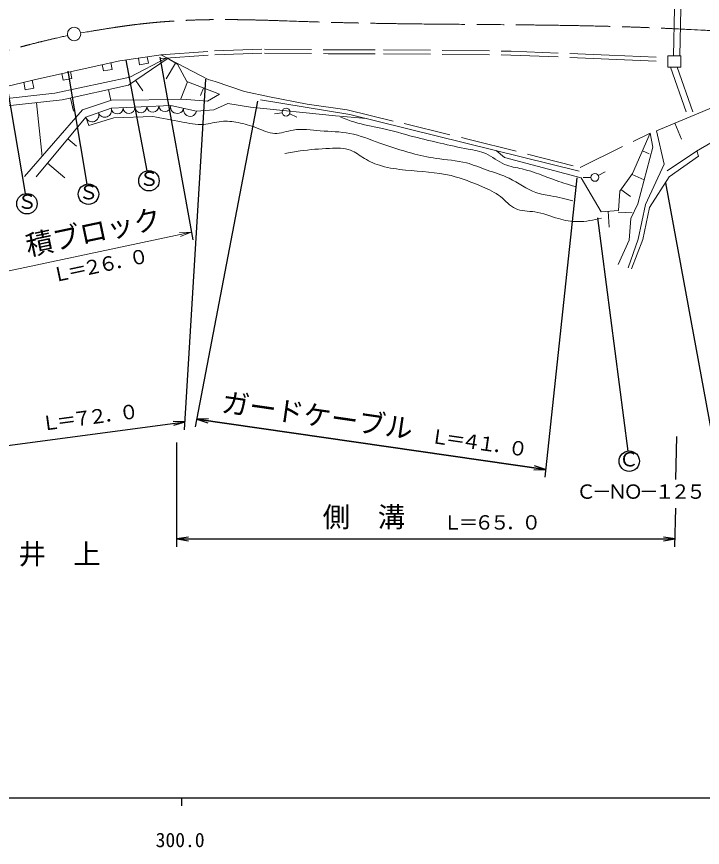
# Model space of a CAD drawing. Units: millimetres, scale not verified. Extents: x 175845757 to 176485757, y 60503629 to 60863629.
# Drawn here: x 176152795 to 176240052, y 60682344 to 60788042 of the extents above; entities that cross this region are included whole.
import ezdxf
from ezdxf.enums import TextEntityAlignment as Align

# ---------------------------------------------------------------- set-up
doc = ezdxf.new("R2010")
doc.units = ezdxf.units.MM
doc.header["$LTSCALE"] = 1000
doc.linetypes.add('CHAIN', pattern=[18.5, 12, -1.5, 3.5, -1.5])
doc.linetypes.add('DASHED', pattern=[7.5, 6, -1.5])
for name, color, linetype, lineweight in [('M-BGD', 7, 'Continuous', 13), ('M-BMK', 2, 'CHAIN', 13), ('M-STR-HTXT', 7, 'Continuous', 25), ('M-STR-STR3', 7, 'Continuous', 13), ('M-TTL-BAND', 7, 'Continuous', 25)]:
    doc.layers.add(name, color=color, linetype=linetype, lineweight=lineweight)
doc.layers.add('M-BMK-HTXT', color=7, linetype='Continuous')
doc.styles.add('ＭＳ ゴシック', font='')
doc.styles.get('ＭＳ ゴシック').set_extended_font_data('MS Gothic')

# ---------------------------------------------------------------- blocks, each defined once
blk = doc.blocks.new('open_arrow')
at = {"color": 0, "linetype": 'Continuous', "lineweight": -2}
blk.add_lwpolyline([(7.5, 1.25), (0, 0), (7.5, -1.25)], dxfattribs=at)

msp = doc.modelspace()

# ---------------------------------------------------------------- linework, layer by layer
at = {"layer": 'M-BGD', "linetype": 'DASHED'}
for p, q in [((176236382, 60783068), (176236504, 60789731)), ((176237182, 60783053), (176237304, 60789716)), ((176177993, 60783681), (176184320, 60783895)), ((176184320, 60783895), (176192424, 60783823)), ((176192424, 60783823), (176199462, 60783823)), ((176199462, 60783823), (176215706, 60783646)), ((176171145, 60783194), (176177993, 60783681)), ((176171181, 60782695), (176178019, 60783182)), ((176178019, 60783182), (176184326, 60783394)), ((176184326, 60783394), (176192422, 60783323)), ((176192422, 60783323), (176199459, 60783323)), ((176199459, 60783323), (176215693, 60783146)), ((176215693, 60783146), (176228161, 60782649)), ((176215706, 60783646), (176228182, 60783148)), ((176228182, 60783148), (176235652, 60782793)), ((176228161, 60782649), (176235628, 60782294)), ((176236014, 60781611), (176238193, 60775362)), ((176236861, 60781611), (176238948, 60775626)), ((176178075, 60779778), (176181775, 60778516)), ((176181775, 60778516), (176184952, 60777820)), ((176184952, 60777820), (176189782, 60776906)), ((176189782, 60776906), (176194874, 60776166)), ((176194874, 60776166), (176202098, 60774425)), ((176202098, 60774425), (176210541, 60772380)), ((176224511, 60768855), (176233389, 60773207)), ((176210541, 60772380), (176224511, 60768855))]:
    msp.add_line(p, q, dxfattribs=at)
at = {"layer": 'M-BGD'}
for p, q in [((176165926, 60782437), (176171170, 60783182)), ((176171904, 60782808), (176167198, 60780357)), ((176168283, 60782772), (176168435, 60781926)), ((176169559, 60782117), (176169405, 60782931)), ((176171145, 60783194), (176177238, 60780017)), ((176171170, 60783182), (176171904, 60782808)), ((176171904, 60782808), (176173275, 60781988)), ((176235655, 60783068), (176235639, 60781611)), ((176237301, 60783068), (176235655, 60783068)), ((176237301, 60781611), (176237301, 60783068)), ((176155592, 60780140), (176165926, 60782437)), ((176163697, 60781941), (176163841, 60781142)), ((176164964, 60781333), (176164802, 60782187)), ((176167043, 60779333), (176171946, 60782685)), ((176168435, 60781926), (176169559, 60782117)), ((176171822, 60780109), (176173032, 60782133)), ((176173275, 60781988), (176174467, 60779768)), ((176254235, 60781867), (176234216, 60773511)), ((176158563, 60780801), (176158713, 60779965)), ((176159837, 60780156), (176159668, 60781046)), ((176163841, 60781142), (176164964, 60781333)), ((176235639, 60781611), (176237301, 60781611)), ((176145916, 60777805), (176155592, 60780140)), ((176153695, 60779683), (176153866, 60778732)), ((176154990, 60778923), (176154795, 60779948)), ((176167198, 60780357), (176157671, 60778309)), ((176158713, 60779965), (176159837, 60780156)), ((176168843, 60778620), (176167937, 60779945)), ((176173684, 60777564), (176174526, 60779745)), ((176174467, 60779768), (176178595, 60778174)), ((176177162, 60780039), (176178075, 60779778)), ((176153866, 60778732), (176154990, 60778923)), ((176158602, 60777440), (176167043, 60779333)), ((176164777, 60777378), (176164468, 60778756)), ((176176198, 60777999), (176176568, 60778957)), ((176145977, 60776079), (176158602, 60777440)), ((176157671, 60778309), (176146685, 60777099)), ((176160029, 60776013), (176159656, 60777677)), ((176161169, 60776175), (176164856, 60777429)), ((176164856, 60777429), (176174422, 60777503)), ((176174422, 60777503), (176177075, 60777295)), ((176178595, 60778174), (176177075, 60777295)), ((176195179, 60775596), (176183824, 60777474)), ((176239301, 60770931), (176252072, 60778369)), ((176156057, 60770241), (176155319, 60777086)), ((176161604, 60775236), (176164823, 60776376)), ((176164823, 60776376), (176168645, 60776577)), ((176168645, 60776577), (176172400, 60776745)), ((176172400, 60776745), (176175685, 60776008)), ((176177898, 60776175), (176179675, 60776980)), ((176179675, 60776980), (176182558, 60776510)), ((176182558, 60776510), (176193387, 60775404)), ((176153793, 60767693), (176161169, 60776175)), ((176170131, 60775322), (176165166, 60775179)), ((176175685, 60776008), (176177898, 60776175)), ((176193387, 60775404), (176197333, 60775063)), ((176224363, 60768384), (176195179, 60775596)), ((176155268, 60767660), (176161604, 60775236)), ((176161982, 60774208), (176161604, 60775236)), ((176165166, 60775179), (176161982, 60774208)), ((176237381, 60772442), (176236531, 60774477)), ((176233389, 60773207), (176231161, 60768067)), ((176233389, 60773207), (176233737, 60771422)), ((176234216, 60773511), (176235173, 60769290)), ((176160433, 60771544), (176159305, 60772487)), ((176233737, 60771422), (176231822, 60764241)), ((176214876, 60770123), (176213822, 60771019)), ((176224626, 60767540), (176214876, 60770123)), ((176233270, 60770597), (176232418, 60770966)), ((176235582, 60768405), (176239301, 60770931)), ((176235812, 60767647), (176239566, 60770269)), ((176239566, 60770269), (176239333, 60770949)), ((176158912, 60767541), (176156709, 60769383)), ((176235173, 60769290), (176232823, 60764154)), ((176231161, 60768067), (176229528, 60765854)), ((176232637, 60767277), (176231106, 60767940)), ((176227156, 60763219), (176224626, 60767540)), ((176233322, 60763762), (176235812, 60767647)), ((176229528, 60765854), (176229369, 60763377)), ((176230898, 60765169), (176229683, 60766065)), ((176231822, 60764241), (176230952, 60762370)), ((176232823, 60764154), (176231866, 60759715)), ((176232455, 60759668), (176233322, 60763762)), ((176229369, 60763377), (176227156, 60763219)), ((176228210, 60761269), (176228066, 60763284)), ((176231109, 60763061), (176229356, 60763172)), ((176230952, 60762370), (176230734, 60759585)), ((176230734, 60759585), (176229342, 60756495)), ((176231866, 60759715), (176230604, 60756060)), ((176231021, 60755952), (176232455, 60759668))]:
    msp.add_line(p, q, dxfattribs=at)
for centre, radius, start, end in [((176164018, 60776091), 854, 199.50245, 19.50245), ((176165581, 60776413), 759, 182.78653, 2.78653), ((176167096, 60776487), 759, 182.78653, 2.78653), ((176168611, 60776561), 759, 182.78653, 2.78653), ((176170127, 60776634), 759, 182.78653, 2.78653), ((176171642, 60776708), 759, 182.78653, 2.78653), ((176173221, 60776561), 842, 167.34744, 347.34744), ((176174864, 60776192), 842, 167.34744, 347.34744), ((176162409, 60775521), 854, 199.50245, 19.50245)]:
    msp.add_arc(centre, radius, start, end, dxfattribs=at)
for points, knots in [([(176170131, 60775322), (176171330, 60775113), (176172530, 60774904), (176173745, 60774656), (176174695, 60774463), (176175654, 60774246), (176176599, 60774324), (176177345, 60774385), (176178082, 60774629), (176178834, 60774704), (176179546, 60774775), (176180271, 60774694), (176180974, 60774561), (176181769, 60774411), (176182537, 60774195), (176183305, 60773895), (176184077, 60773594), (176184848, 60773207), (176185635, 60773182), (176186401, 60773158), (176187181, 60773475), (176187966, 60773610), (176189116, 60773808), (176190274, 60773613), (176191438, 60773515), (176192701, 60773409), (176193971, 60773418), (176195195, 60773182), (176196493, 60772932), (176197741, 60772407), (176199000, 60771946), (176200348, 60771451), (176201710, 60771029), (176203090, 60770661), (176204108, 60770391), (176205135, 60770150), (176206181, 60769996), (176207469, 60769806), (176208784, 60769748), (176210034, 60769425), (176210922, 60769195), (176211777, 60768832), (176212649, 60768521), (176213593, 60768185), (176214557, 60767910), (176215455, 60767475), (176216617, 60766912), (176217669, 60766079), (176218880, 60765668), (176219490, 60765460), (176220140, 60765360), (176220782, 60765240), (176221729, 60765062), (176222658, 60764842), (176223588, 60764621)], [0, 0, 0, 0, 1, 1, 1, 2, 2, 2, 3, 3, 3, 4, 4, 4, 5, 5, 5, 6, 6, 6, 7, 7, 7, 8, 8, 8, 9, 9, 9, 10, 10, 10, 11, 11, 11, 12, 12, 12, 13, 13, 13, 14, 14, 14, 15, 15, 15, 16, 16, 16, 17, 17, 17, 18, 18, 18, 18]), ([(176224016, 60766381), (176223155, 60766636), (176222294, 60766892), (176221448, 60767190), (176220011, 60767695), (176218617, 60768324), (176217120, 60768664), (176216365, 60768835), (176215584, 60768933), (176214885, 60769235), (176214052, 60769594), (176213336, 60770241), (176212507, 60770614), (176211811, 60770927), (176211035, 60771046), (176210271, 60771185), (176209064, 60771404), (176207886, 60771672), (176206704, 60771946), (176205594, 60772203), (176204481, 60772465), (176203375, 60772754), (176201964, 60773122), (176200566, 60773533), (176199142, 60773848), (176198030, 60774094), (176196902, 60774282), (176195813, 60774609), (176195219, 60774787), (176194636, 60775007), (176194053, 60775227)], [0, 0, 0, 0, 1, 1, 1, 2, 2, 2, 3, 3, 3, 4, 4, 4, 5, 5, 5, 6, 6, 6, 7, 7, 7, 8, 8, 8, 9, 9, 9, 10, 10, 10, 10]), ([(176227203, 60762386), (176226207, 60762171), (176225212, 60761956), (176224206, 60761958), (176223375, 60761959), (176222538, 60762108), (176221733, 60762338), (176220731, 60762625), (176219781, 60763037), (176218737, 60763194), (176217896, 60763322), (176216995, 60763284), (176216264, 60763623), (176215554, 60763951), (176215006, 60764633), (176214361, 60765144), (176213675, 60765689), (176212879, 60766039), (176212079, 60766381), (176210771, 60766940), (176209450, 60767477), (176208084, 60767808), (176206201, 60768264), (176204232, 60768330), (176202281, 60768521), (176201250, 60768622), (176200225, 60768759), (176199237, 60769044), (176198475, 60769265), (176197735, 60769574), (176197050, 60769996), (176196461, 60770357), (176195912, 60770801), (176195290, 60771042), (176194477, 60771356), (176193538, 60771325), (176192627, 60771280), (176191340, 60771216), (176190107, 60771127), (176188869, 60770947), (176188220, 60770852), (176187570, 60770733), (176186919, 60770614)], [0, 0, 0, 0, 1, 1, 1, 2, 2, 2, 3, 3, 3, 4, 4, 4, 5, 5, 5, 6, 6, 6, 7, 7, 7, 8, 8, 8, 9, 9, 9, 10, 10, 10, 11, 11, 11, 12, 12, 12, 13, 13, 13, 14, 14, 14, 14])]:
    msp.add_open_spline(points, degree=3, knots=knots, dxfattribs=at)
at = {"layer": 'M-BMK', "linetype": 'Continuous'}
msp.add_circle((176160106, 60785829), 850, dxfattribs=at)
at = {"layer": 'M-BMK'}
for points, knots in [([(176160947, 60785958), (176163044, 60786313), (176165142, 60786669), (176167251, 60786944), (176169508, 60787238), (176171778, 60787440), (176174052, 60787551), (176176498, 60787671), (176178948, 60787685), (176181396, 60787647), (176184511, 60787600), (176187623, 60787469), (176190737, 60787371), (176197053, 60787173), (176203373, 60787108), (176209694, 60787056), (176217986, 60786988), (176226281, 60786941), (176234563, 60786583), (176236730, 60786490), (176238897, 60786375), (176241066, 60786268), (176243104, 60786168), (176245144, 60786074), (176247175, 60785874), (176248832, 60785710), (176250482, 60785475), (176252140, 60785322), (176253675, 60785181), (176255217, 60785109), (176256752, 60784967), (176257526, 60784896), (176258298, 60784806), (176259071, 60784716)], [0, 0, 0, 0, 1, 1, 1, 2, 2, 2, 3, 3, 3, 4, 4, 4, 5, 5, 5, 6, 6, 6, 7, 7, 7, 8, 8, 8, 9, 9, 9, 10, 10, 10, 11, 11, 11, 11]), ([(176068372, 60747638), (176077200, 60751566), (176086027, 60755494), (176094847, 60759438), (176104050, 60763553), (176113244, 60767687), (176122452, 60771792), (176127401, 60773998), (176132354, 60776197), (176137334, 60778331), (176139670, 60779332), (176142013, 60780319), (176144388, 60781228), (176147657, 60782479), (176150988, 60783583), (176154374, 60784467), (176155997, 60784890), (176157633, 60785263), (176159268, 60785636)], [0, 0, 0, 0, 1, 1, 1, 2, 2, 2, 3, 3, 3, 4, 4, 4, 5, 5, 5, 6, 6, 6, 6])]:
    msp.add_open_spline(points, degree=3, knots=knots, dxfattribs=at)
at = {"layer": 'M-STR-HTXT'}
for p, q in [((176171011, 60782891), (176175200, 60759638)), ((176166693, 60782510), (176169370, 60768431)), ((176159327, 60781113), (176161724, 60766731)), ((176174167, 60735466), (176176853, 60780097)), ((176151580, 60779081), (176153888, 60765522)), ((176183457, 60777303), (176175528, 60735847)), ((176224094, 60767541), (176220000, 60729434)), ((176242803, 60726554), (176235400, 60766889)), ((176230601, 60732769), (176226764, 60762444)), ((176126956, 60730168), (176174228, 60736483)), ((176220107, 60730429), (176175716, 60736830)), ((176175716, 60736830), (176220107, 60730429)), ((176236670, 60729170), (176236797, 60734631)), ((176173170, 60720587), (176173170, 60733869)), ((176236553, 60720587), (176236670, 60725487)), ((176173170, 60721587), (176236577, 60721587)), ((176173170, 60721587), (176236577, 60721587))]:
    msp.add_line(p, q, dxfattribs=at)
at = {"layer": 'M-STR-HTXT', "lineweight": 13}
msp.add_line((176149746, 60755274), (176175023, 60760623), dxfattribs=at)
at = {"layer": 'M-STR-HTXT'}
for centre in [(176169636, 60767158), (176161936, 60765448), (176154112, 60764241), (176230746, 60731477)]:
    msp.add_circle(centre, 1300, dxfattribs=at)
at = {"layer": 'M-STR-STR3'}
for p, q in [((176186589, 60775820), (176185599, 60775670)), ((176187539, 60775680), (176188449, 60775270)), ((176226809, 60767830), (176227689, 60768300)), ((176225869, 60767590), (176224869, 60767590))]:
    msp.add_line(p, q, dxfattribs=at)
for centre in [(176187078, 60775893), (176226371, 60767588)]:
    msp.add_circle(centre, 500, dxfattribs=at)
at = {"layer": 'M-TTL-BAND'}
for p, q in [((175845757, 60688629), (176384757, 60688629)), ((176173757, 60688629), (176173757, 60687629))]:
    msp.add_line(p, q, dxfattribs=at)

# ---------------------------------------------------------------- block references
at = {"layer": 'M-STR-HTXT', "lineweight": 13, "xscale": 197, "yscale": 197, "rotation": 191.9}
msp.add_blockref('open_arrow', (176175023, 60760623), dxfattribs=at)
at = {"layer": 'M-STR-HTXT', "xscale": 197, "yscale": 197}
for p, rotation in [((176174228, 60736483), 187.6), ((176175716, 60736830), 351.8), ((176220107, 60730429), 171.8), ((176236577, 60721587), 180)]:
    msp.add_blockref('open_arrow', p, dxfattribs=dict(at, rotation=rotation))
msp.add_blockref('open_arrow', (176173170, 60721587), dxfattribs=at)

# ---------------------------------------------------------------- texts
at = {"layer": 'M-BMK-HTXT', "style": 'ＭＳ ゴシック'}
for s, height, p in [('Ｃ', 1833, (176224000, 60726142)), ('Ｎ', 1833, (176228000, 60726142)), ('Ｏ', 1833, (176230000, 60726142)), ('１', 1833, (176234000, 60726142)), ('２', 1833, (176236000, 60726142)), ('５', 1833, (176238000, 60726142)), ('－', 1833, (176226000, 60726142)), ('－', 1833, (176232000, 60726142)), ('福\u3000井\u3000上', 2566, (176146016, 60717609))]:
    msp.add_text(s, height=height, dxfattribs=at).set_placement(p, align=Align.BOTTOM_LEFT)
at = {"layer": 'M-STR-HTXT', "style": 'ＭＳ ゴシック'}
for s, height, p in [('Ｓ', 1833, (176168404, 60765953)), ('Ｓ', 1833, (176160704, 60764243)), ('Ｓ', 1833, (176152880, 60763036)), ('Ｃ', 1833, (176229436, 60730260)), ('側\u3000溝', 2566, (176191733, 60722326)), ('Ｌ', 1833, (176207034, 60722224)), ('６', 1833, (176211034, 60722224)), ('５', 1833, (176213034, 60722224)), ('０', 1833, (176217034, 60722224)), ('＝', 1833, (176209034, 60722224)), ('．', 1833, (176215034, 60722224))]:
    msp.add_text(s, height=height, dxfattribs=at).set_placement(p, align=Align.BOTTOM_LEFT)
for s, height, rotation, p in [('積ブロック', 2566, 11.946, (176154416, 60756834)), ('０', 1833, 11.946, (176167407, 60755747)), ('６', 1833, 11.946, (176163494, 60754919)), ('＝', 1833, 11.946, (176159581, 60754091)), ('２', 1833, 11.946, (176161537, 60754505)), ('．', 1833, 11.946, (176165451, 60755333)), ('Ｌ', 1833, 11.946, (176157624, 60753677)), ('０', 1833, 7.609, (176166024, 60736111)), ('Ｌ', 1833, 7.609, (176156112, 60734787)), ('７', 1833, 7.609, (176160077, 60735316)), ('２', 1833, 7.609, (176162059, 60735581)), ('＝', 1833, 7.609, (176158094, 60735051)), ('．', 1833, 7.609, (176164042, 60735846)), ('Ｌ', 1833, 351.794, (176205247, 60733279)), ('＝', 1833, 351.794, (176207226, 60732994)), ('４', 1833, 351.794, (176209206, 60732708)), ('１', 1833, 351.794, (176211185, 60732423)), ('０', 1833, 351.794, (176215144, 60731852)), ('．', 1833, 351.794, (176213165, 60732137))]:
    msp.add_text(s, height=height, rotation=rotation, dxfattribs=at).set_placement(p, align=Align.BOTTOM_LEFT)
msp.add_text('ガードケーブル', height=2566, rotation=351.794, dxfattribs=at).set_placement((176202898, 60733514), align=Align.BOTTOM_RIGHT)
at = {"layer": 'M-TTL-BAND', "style": 'ＭＳ ゴシック'}
msp.add_text('300.0', height=1833, dxfattribs=at).set_placement((176173601, 60681824), align=Align.BOTTOM_CENTER)

doc.saveas('drawing.dxf')
